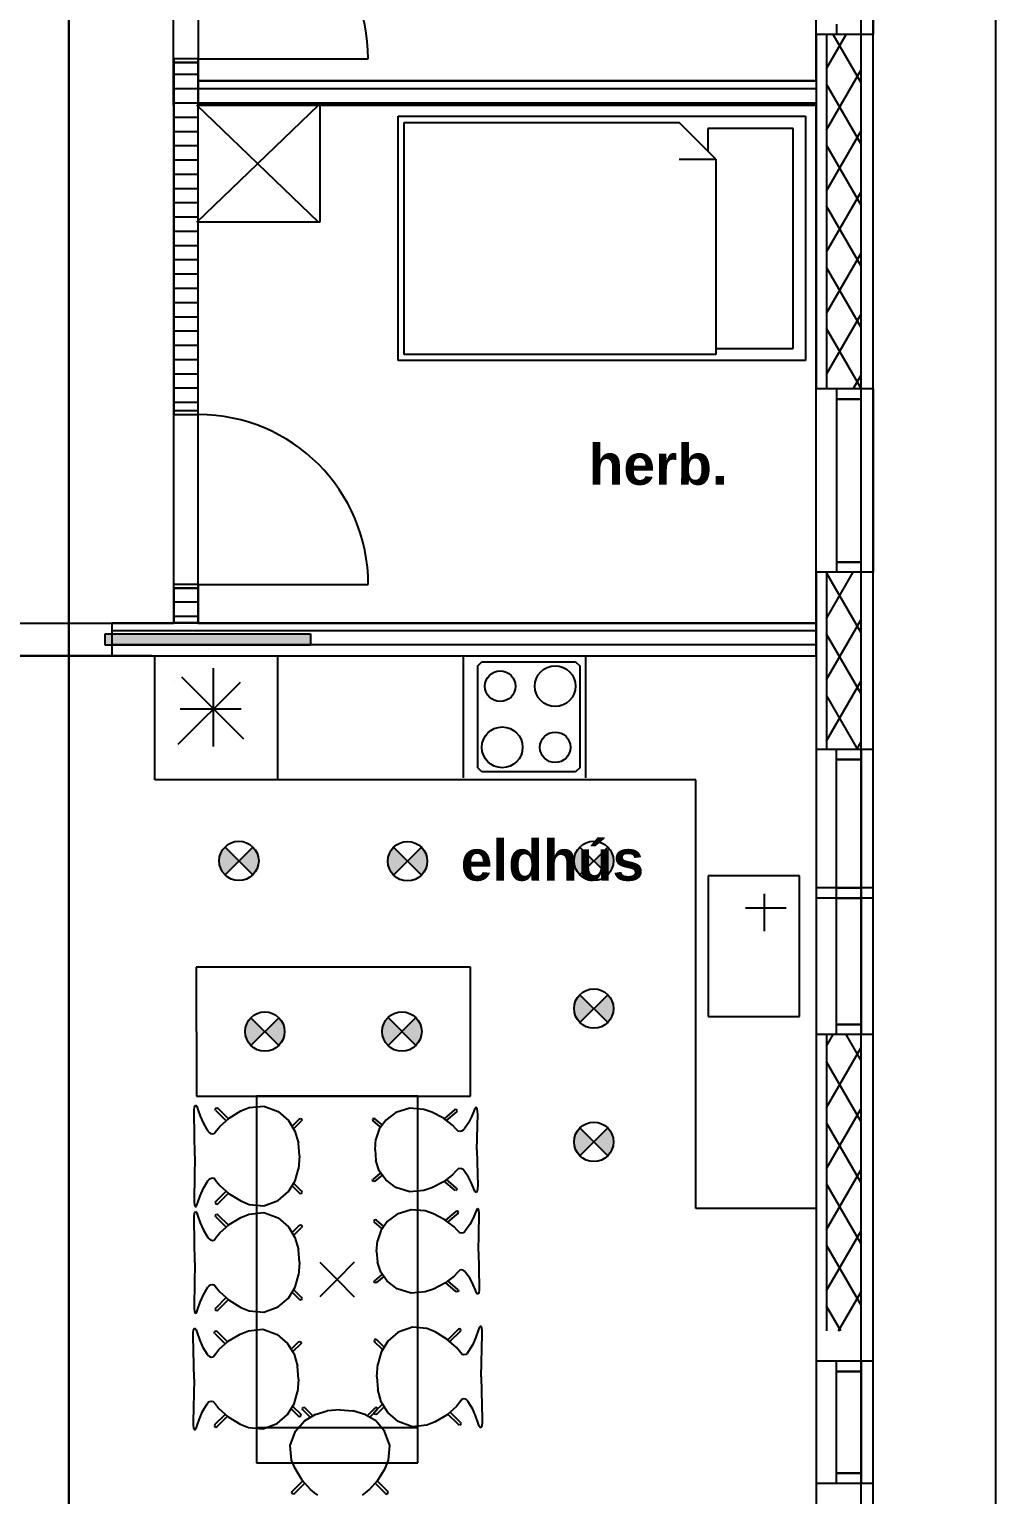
# Model space of a CAD drawing. Header units: millimetres. Extents: x -242231 to 419123, y -2399 to 525285.
# Drawn here: x -104519 to -99775, y 42286 to 49481 of the extents above; entities that cross this region are included whole.
import ezdxf

# ---------------------------------------------------------------- set-up
doc = ezdxf.new("R2010")
doc.units = ezdxf.units.MM
for name, color, linetype in [('Grunnur', 252, 'Continuous'), ('R-TAKN-LAGSPENNA', 7, 'Continuous'), ('TAKN', 7, 'Continuous')]:
    doc.layers.add(name, color=color, linetype=linetype)
doc.styles.add('GENERATED_STYLE_1', font='swissb.ttf')

msp = doc.modelspace()

# ---------------------------------------------------------------- hatches: boundary and pattern name
at = {"layer": 'Grunnur', "linetype": 'Continuous'}
msp.add_hatch(color=256, dxfattribs=at).paths.add_polyline_path([(-103138.503, 46457.876), (-104146.694, 46457.876), (-104146.694, 46512.867), (-103138.503, 46512.867)], flags=0)
at = {"layer": 'TAKN'}
h = msp.add_hatch(color=7, dxfattribs=at)
h.dxf.hatch_style = 1
h.paths.add_polyline_path([(-103421.299, 45466.383), (-103489.752, 45397.987), (-103421.299, 45329.59, 0.19880539), (-103392.985, 45397.987, 0.19880539)])
h.paths.add_polyline_path([(-103558.205, 45466.383, 0.19880539), (-103586.519, 45397.987, 0.19880539), (-103558.205, 45329.59), (-103489.752, 45397.987)])
h = msp.add_hatch(color=7, dxfattribs=at)
h.dxf.hatch_style = 1
h.paths.add_polyline_path([(-102593.532, 45465.164), (-102661.984, 45396.767), (-102593.532, 45328.371, 0.19880539), (-102565.217, 45396.767, 0.19880539)])
h.paths.add_polyline_path([(-102730.437, 45465.164, 0.19880539), (-102758.752, 45396.767, 0.19880539), (-102730.437, 45328.371), (-102661.984, 45396.767)])
h = msp.add_hatch(color=7, dxfattribs=at)
h.dxf.hatch_style = 1
h.paths.add_polyline_path([(-101679.699, 45466.383), (-101748.152, 45397.987), (-101679.699, 45329.59, 0.19880539), (-101651.384, 45397.987, 0.19880539)])
h.paths.add_polyline_path([(-101816.604, 45466.383, 0.19880539), (-101844.919, 45397.987, 0.19880539), (-101816.604, 45329.59), (-101748.152, 45397.987)])
h = msp.add_hatch(color=7, dxfattribs=at)
h.dxf.hatch_style = 1
h.paths.add_polyline_path([(-101679.699, 44741.346), (-101748.152, 44672.949), (-101679.699, 44604.553, 0.19880539), (-101651.384, 44672.949, 0.19880539)])
h.paths.add_polyline_path([(-101816.604, 44741.346, 0.19880539), (-101844.919, 44672.949, 0.19880539), (-101816.604, 44604.553), (-101748.152, 44672.949)])
h = msp.add_hatch(color=7, dxfattribs=at)
h.dxf.hatch_style = 1
h.paths.add_polyline_path([(-103294.117, 44628.483), (-103362.57, 44560.086), (-103294.117, 44491.689, 0.19880539), (-103265.803, 44560.086, 0.19880539)])
h.paths.add_polyline_path([(-103431.023, 44628.483, 0.19880539), (-103459.337, 44560.086, 0.19880539), (-103431.023, 44491.689), (-103362.57, 44560.086)])
h = msp.add_hatch(color=7, dxfattribs=at)
h.dxf.hatch_style = 1
h.paths.add_polyline_path([(-102621.111, 44628.575), (-102689.563, 44560.178), (-102621.111, 44491.782, 0.19880539), (-102592.796, 44560.178, 0.19880539)])
h.paths.add_polyline_path([(-102758.016, 44628.575, 0.19880539), (-102786.331, 44560.178, 0.19880539), (-102758.016, 44491.782), (-102689.563, 44560.178)])
h = msp.add_hatch(color=7, dxfattribs=at)
h.dxf.hatch_style = 1
h.paths.add_polyline_path([(-101679.699, 44087.245), (-101748.152, 44018.848), (-101679.699, 43950.452, 0.19880539), (-101651.384, 44018.848, 0.19880539)])
h.paths.add_polyline_path([(-101816.604, 44087.245, 0.19880539), (-101844.919, 44018.848, 0.19880539), (-101816.604, 43950.452), (-101748.152, 44018.848)])

# ---------------------------------------------------------------- linework, layer by layer
at = {"color": 252, "linetype": 'Continuous', "lineweight": 18, "ltscale": 0.02}
for p, q in [((-103637.426, 46433.878), (-103637.426, 46433.878)), ((-103808.598, 46276.778), (-103808.598, 46276.778))]:
    msp.add_line(p, q, dxfattribs=at)
at = {"layer": 'Grunnur', "linetype": 'Continuous'}
for p, q in [((-104325.059, 37609.541), (-104325.059, 55310.691)), ((-104325.059, 55309.657), (-104325.059, 37605.934)), ((-99775.169, 37605.934), (-99775.169, 55309.657)), ((-100436, 38250.627), (-100436, 54829.268)), ((-100375.797, 38190.643), (-100375.797, 54890.037)), ((-103810.891, 49106.775), (-103810.891, 54609.358)), ((-103690.292, 51779.249), (-103690.292, 49228.437)), ((-100656.026, 49228.437), (-100656.026, 51779.249)), ((-100655.797, 49456.197), (-100655.797, 50356.197)), ((-100375.797, 50356.197), (-100375.797, 49456.197)), ((-100555.797, 49506.197), (-100555.797, 49456.197)), ((-100435.797, 49456.197), (-100435.797, 49506.197)), ((-100655.797, 49456.197), (-100655.797, 47715.768)), ((-100605.797, 49456.197), (-100655.797, 49456.197)), ((-100605.797, 49456.197), (-100605.797, 47715.768)), ((-100555.797, 49456.197), (-100605.797, 49456.197)), ((-100605.797, 49288.197), (-100508.803, 49456.197)), ((-100435.797, 49217.781), (-100573.447, 49456.197)), ((-100435.797, 49456.197), (-100555.797, 49456.197)), ((-100435.797, 47715.768), (-100435.797, 49456.197)), ((-100375.797, 49456.197), (-100435.797, 49456.197)), ((-100375.797, 47715.768), (-100375.797, 49456.197)), ((-103689.652, 49335.679), (-103809.652, 49335.648)), ((-103809.652, 49335.648), (-103809.647, 49317.648)), ((-103809.647, 49317.648), (-103689.647, 49317.679)), ((-103689.647, 49317.679), (-103809.647, 49317.648)), ((-103809.647, 49317.648), (-103809.199, 47607.503)), ((-103689.652, 49335.679), (-102855.652, 49335.898)), ((-103689.647, 49317.679), (-103689.652, 49335.679)), ((-103689.199, 47607.535), (-103689.647, 49317.679)), ((-103809.632, 49260.213), (-103689.632, 49260.213)), ((-103690.292, 49228.437), (-100656.026, 49228.437)), ((-103689.577, 49228.438), (-103689.582, 49108.438)), ((-100655.3, 49228.319), (-103689.577, 49228.438)), ((-100655.304, 49108.319), (-100655.3, 49228.319)), ((-100605.797, 48988.197), (-100435.797, 49282.646)), ((-100435.797, 48917.781), (-100605.797, 49212.23)), ((-103809.614, 49190.213), (-103689.614, 49190.213)), ((-103689.579, 49190.213), (-100655.301, 49190.213)), ((-103809.923, 49106.775), (-103810.891, 49106.775)), ((-103809.923, 46565.72), (-103809.923, 49106.775)), ((-103809.596, 49120.213), (-103689.596, 49120.213)), ((-103696.344, 48534.156), (-103099.233, 49108.477)), ((-103098.504, 48534.156), (-103696.344, 49108.436)), ((-100655.797, 49108.457), (-103692.167, 49108.457)), ((-103692.167, 49108.457), (-103692.167, 46565.753)), ((-103689.582, 49108.438), (-100655.304, 49108.319)), ((-103689.582, 48534.065), (-103689.582, 49108.438)), ((-103689.582, 49108.438), (-103092.465, 49108.438)), ((-103689.581, 49120.213), (-100655.304, 49120.213)), ((-103092.465, 49108.438), (-103092.465, 48534.065)), ((-100655.797, 46565.753), (-100655.797, 49108.457)), ((-103809.577, 49050.213), (-103689.577, 49050.213)), ((-102708.759, 47854.322), (-102708.759, 49054.322)), ((-102708.759, 49054.322), (-100708.759, 49054.322)), ((-102678.759, 47884.322), (-102678.759, 49024.322)), ((-102678.759, 49024.322), (-101328.759, 49024.322)), ((-101148.759, 48844.322), (-101328.759, 49024.322)), ((-100708.759, 49054.322), (-100708.759, 47854.322)), ((-103809.559, 48980.213), (-103689.559, 48980.213)), ((-100768.759, 48994.322), (-101188.759, 48994.322)), ((-101188.759, 48994.322), (-101188.759, 48884.322)), ((-100768.759, 47914.322), (-100768.759, 48994.322)), ((-100605.797, 48688.197), (-100435.797, 48982.646)), ((-103809.54, 48910.213), (-103689.54, 48910.213)), ((-100435.797, 48617.781), (-100605.797, 48912.23)), ((-103809.522, 48840.213), (-103689.522, 48840.213)), ((-101328.759, 48844.322), (-101148.759, 48844.322)), ((-101148.759, 48844.322), (-101148.759, 47884.322)), ((-103809.504, 48770.213), (-103689.504, 48770.213)), ((-103809.485, 48700.213), (-103689.485, 48700.213)), ((-100605.797, 48388.197), (-100435.797, 48682.646)), ((-103809.467, 48630.213), (-103689.467, 48630.213)), ((-100435.797, 48317.781), (-100605.797, 48612.23)), ((-103809.449, 48560.213), (-103689.449, 48560.213)), ((-103092.465, 48534.065), (-103689.582, 48534.065)), ((-103809.43, 48490.213), (-103689.43, 48490.213)), ((-103809.412, 48420.213), (-103689.412, 48420.213)), ((-103809.394, 48350.213), (-103689.394, 48350.213)), ((-100605.797, 48088.197), (-100435.797, 48382.646)), ((-103809.375, 48280.213), (-103689.375, 48280.213)), ((-100435.797, 48017.781), (-100605.797, 48312.23)), ((-103809.357, 48210.213), (-103689.357, 48210.213)), ((-103809.338, 48140.213), (-103689.338, 48140.213)), ((-103809.32, 48070.213), (-103689.32, 48070.213)), ((-100605.797, 47788.197), (-100435.797, 48082.646)), ((-103809.302, 48000.213), (-103689.302, 48000.213)), ((-100435.797, 47717.781), (-100605.797, 48012.23)), ((-103809.283, 47930.213), (-103689.283, 47930.213)), ((-103809.265, 47860.213), (-103689.265, 47860.213)), ((-100708.759, 47854.322), (-102708.759, 47854.322)), ((-101148.759, 47884.322), (-102678.759, 47884.322)), ((-101148.759, 47914.322), (-100768.759, 47914.322)), ((-103809.247, 47790.213), (-103689.247, 47790.213)), ((-100474.41, 47715.768), (-100435.797, 47782.646)), ((-103809.228, 47720.213), (-103689.228, 47720.213)), ((-100655.797, 46815.768), (-100655.797, 47715.768)), ((-100605.797, 47715.768), (-100655.797, 47715.768)), ((-100555.797, 47715.768), (-100605.797, 47715.768)), ((-100555.797, 47715.768), (-100555.797, 47665.768)), ((-100435.797, 47715.768), (-100555.797, 47715.768)), ((-100435.797, 47665.768), (-100435.797, 47715.768)), ((-100375.797, 47715.768), (-100435.797, 47715.768)), ((-100375.797, 47715.768), (-100375.797, 46815.768)), ((-103809.21, 47650.213), (-103689.21, 47650.213)), ((-100555.797, 47665.768), (-100435.797, 47665.768)), ((-100555.797, 47665.768), (-100555.797, 46865.768)), ((-100555.797, 47665.768), (-100555.797, 46865.768)), ((-100435.797, 47665.768), (-100555.797, 47665.768)), ((-100435.797, 46865.768), (-100435.797, 47665.768)), ((-100435.797, 46865.768), (-100435.797, 47665.768)), ((-103689.199, 47607.535), (-103809.199, 47607.503)), ((-103689.199, 47607.535), (-103809.199, 47607.503)), ((-103809.199, 47607.503), (-103809.194, 47589.503)), ((-103809.194, 47589.503), (-103689.194, 47589.535)), ((-103689.194, 47589.535), (-103689.199, 47607.535)), ((-100435.797, 46865.768), (-100555.797, 46865.768)), ((-100555.797, 46865.768), (-100555.797, 46815.768)), ((-100555.797, 46865.768), (-100435.797, 46865.768)), ((-100435.797, 46815.768), (-100435.797, 46865.768)), ((-100655.797, 46815.768), (-100655.797, 45945.445)), ((-100605.797, 46815.768), (-100655.797, 46815.768)), ((-100605.797, 46815.768), (-100605.797, 45945.445)), ((-100555.797, 46815.768), (-100605.797, 46815.768)), ((-100605.797, 46588.197), (-100474.41, 46815.768)), ((-100435.797, 46517.781), (-100605.797, 46812.23)), ((-100435.797, 46815.768), (-100555.797, 46815.768)), ((-100435.797, 45945.445), (-100435.797, 46815.768)), ((-100375.797, 46815.768), (-100435.797, 46815.768)), ((-100375.797, 45945.445), (-100375.797, 46815.768)), ((-103688.975, 46755.535), (-103808.975, 46755.503)), ((-103808.971, 46737.503), (-103688.971, 46737.535)), ((-103688.971, 46737.535), (-103808.971, 46737.503)), ((-103808.971, 46737.503), (-103808.926, 46568.354)), ((-103688.975, 46755.535), (-102854.975, 46755.753)), ((-103688.971, 46737.535), (-103688.975, 46755.535)), ((-103688.926, 46568.386), (-103688.971, 46737.535)), ((-103808.953, 46670.213), (-103688.953, 46670.213)), ((-105321.609, 46565.727), (-103809.923, 46565.72)), ((-100656.226, 46565.866), (-104113.955, 46565.504)), ((-104113.955, 46565.504), (-104113.938, 46405.504)), ((-103808.935, 46600.213), (-103688.935, 46600.213)), ((-103808.926, 46568.354), (-103688.926, 46568.386)), ((-103692.167, 46565.753), (-100655.797, 46565.753)), ((-100656.209, 46405.866), (-100656.226, 46565.866)), ((-100605.797, 46288.197), (-100435.797, 46582.646)), ((-104146.694, 46457.876), (-104146.694, 46512.867)), ((-104146.694, 46512.867), (-103138.503, 46512.867)), ((-104113.951, 46530.213), (-100656.222, 46530.213)), ((-103138.503, 46512.867), (-103138.503, 46457.876)), ((-100435.797, 46217.781), (-100605.797, 46512.23)), ((-105595.063, 46406.813), (-103917.623, 46406.824)), ((-103138.503, 46457.876), (-104146.694, 46457.876)), ((-104113.944, 46460.213), (-100656.215, 46460.213)), ((-103917.623, 46406.824), (-103917.623, 46405.866)), ((-100656.209, 46402.653), (-105595.063, 46402.653)), ((-104113.938, 46405.504), (-100656.209, 46405.866)), ((-103917.623, 46405.866), (-100656.209, 46405.866)), ((-103903.002, 45795.973), (-103903.002, 46405.866)), ((-103903.002, 46405.866), (-100655.713, 46405.866)), ((-103614.31, 45960.084), (-103614.31, 46345.139)), ((-103299.753, 45794.589), (-103299.753, 46402.897)), ((-102387.303, 45805.871), (-102387.303, 46405.871)), ((-102317.303, 46355.871), (-102297.303, 46375.871)), ((-102317.303, 45855.871), (-102317.303, 46355.871)), ((-102297.303, 46375.871), (-101837.303, 46375.871)), ((-101837.303, 46375.871), (-101817.303, 46355.871)), ((-101817.303, 46355.871), (-101817.303, 45855.871)), ((-101787.303, 45805.871), (-101787.303, 46405.871)), ((-100656.209, 46405.866), (-100656.209, 38470.633)), ((-100655.713, 46405.866), (-100655.713, 45795.973)), ((-103484.443, 46274.325), (-103789.776, 45969.852)), ((-103465.439, 45995.752), (-103770.772, 46300.225)), ((-100605.797, 45988.197), (-100435.797, 46282.646)), ((-100451.769, 45945.445), (-100605.797, 46212.23)), ((-103478.877, 46143.317), (-103778.954, 46143.317)), ((-100457.275, 45945.445), (-100435.797, 45982.646)), ((-100655.797, 45945.445), (-100655.797, 45215.445)), ((-100605.797, 45945.445), (-100655.797, 45945.445)), ((-100555.797, 45945.445), (-100605.797, 45945.445)), ((-100555.797, 45895.445), (-100555.797, 45945.445)), ((-100435.797, 45945.445), (-100555.797, 45945.445)), ((-100435.797, 45945.445), (-100435.797, 45895.445)), ((-100375.797, 45945.445), (-100435.797, 45945.445)), ((-100375.797, 45215.445), (-100375.797, 45945.445)), ((-102297.303, 45835.871), (-102317.303, 45855.871)), ((-101837.303, 45835.871), (-102297.303, 45835.871)), ((-101817.303, 45855.871), (-101837.303, 45835.871)), ((-100435.797, 45895.445), (-100555.797, 45895.445)), ((-100555.797, 45265.445), (-100555.797, 45895.445)), ((-100435.797, 45895.445), (-100435.797, 45265.445)), ((-101246.303, 45795.973), (-103903.002, 45795.973)), ((-101346.664, 45795.973), (-101534.164, 45795.973)), ((-101246.303, 43691.798), (-101246.303, 45795.973)), ((-100655.713, 45795.973), (-100655.783, 45795.973)), ((-100655.783, 45795.973), (-100655.783, 43691.798)), ((-100738.184, 45325.216), (-101185.929, 45325.216)), ((-101185.929, 45325.216), (-101185.929, 44634.943)), ((-100738.184, 44634.943), (-100738.184, 45325.216)), ((-100655.797, 45265.445), (-100655.797, 44545.445)), ((-100605.797, 45265.445), (-100655.797, 45265.445)), ((-100555.797, 45265.445), (-100605.797, 45265.445)), ((-100555.797, 45215.445), (-100555.797, 45265.445)), ((-100555.797, 45265.445), (-100435.797, 45265.445)), ((-100555.797, 45215.445), (-100555.797, 45265.445)), ((-100435.797, 45265.445), (-100555.797, 45265.445)), ((-100435.797, 45265.445), (-100435.797, 45215.445)), ((-100435.797, 45265.445), (-100435.797, 45215.445)), ((-100375.797, 45265.445), (-100435.797, 45265.445)), ((-100375.797, 44545.445), (-100375.797, 45265.445)), ((-100911.918, 45236.859), (-100911.918, 45053.322)), ((-100605.797, 45215.445), (-100655.797, 45215.445)), ((-100555.797, 45215.445), (-100605.797, 45215.445)), ((-100435.797, 45215.445), (-100555.797, 45215.445)), ((-100435.797, 45215.445), (-100555.797, 45215.445)), ((-100555.797, 44595.445), (-100555.797, 45215.445)), ((-100375.797, 45215.445), (-100435.797, 45215.445)), ((-100435.797, 45215.445), (-100435.797, 44595.445)), ((-100803.955, 45166.683), (-101003.687, 45166.683)), ((-102353.028, 44876.836), (-103699.041, 44876.641)), ((-103699.041, 44876.641), (-103698.949, 44243.33)), ((-102352.936, 44243.525), (-102353.028, 44876.836)), ((-101185.929, 44634.943), (-100738.184, 44634.943)), ((-100655.797, 44545.445), (-100655.797, 43091.323)), ((-100605.797, 44545.445), (-100655.797, 44545.445)), ((-100605.797, 44545.445), (-100605.797, 43091.323)), ((-100555.797, 44545.445), (-100605.797, 44545.445)), ((-100605.797, 44488.197), (-100572.745, 44545.445)), ((-100555.797, 44545.445), (-100555.797, 44595.445)), ((-100555.797, 44595.445), (-100435.797, 44595.445)), ((-100435.797, 44545.445), (-100555.797, 44545.445)), ((-100435.797, 44417.781), (-100509.504, 44545.445)), ((-100435.797, 44595.445), (-100435.797, 44545.445)), ((-100435.797, 43091.323), (-100435.797, 44545.445)), ((-100375.797, 44545.445), (-100435.797, 44545.445)), ((-100375.797, 43091.323), (-100375.797, 44545.445)), ((-100605.797, 44188.197), (-100435.797, 44482.646)), ((-100435.797, 44117.781), (-100605.797, 44412.23)), ((-103709.583, 44175.568), (-103707.937, 44189.741)), ((-103707.937, 44189.741), (-103706.037, 44196.375)), ((-103706.037, 44196.375), (-103703.391, 44199.439)), ((-103703.391, 44199.439), (-103699.727, 44197.249)), ((-103699.727, 44197.249), (-103696.169, 44191.689)), ((-103698.949, 44243.33), (-102352.936, 44243.525)), ((-103696.169, 44191.689), (-103691.239, 44177.017)), ((-103691.239, 44177.017), (-103679.761, 44144.413)), ((-103606.109, 44178.537), (-103603.912, 44183.749)), ((-103603.96, 44173.353), (-103606.109, 44178.537)), ((-103603.912, 44183.749), (-103598.654, 44185.936)), ((-103598.654, 44185.936), (-103593.417, 44183.816)), ((-103593.417, 44183.816), (-103541.094, 44132.087)), ((-103480.057, 44170.407), (-103438.919, 44186.946)), ((-103438.919, 44186.946), (-103367.961, 44193.973)), ((-103404.456, 44243.488), (-103404.456, 42443.325)), ((-102612.473, 44243.488), (-103404.456, 44243.488)), ((-102612.473, 44243.488), (-103404.204, 44243.373)), ((-103404.204, 44243.373), (-103403.967, 42616.409)), ((-103367.961, 44193.973), (-103297.896, 44168.426)), ((-102651.527, 44183.776), (-102719.815, 44162.349)), ((-102582.361, 44177.906), (-102651.527, 44183.776)), ((-102612.237, 42616.524), (-102612.473, 44243.488)), ((-102612.473, 42443.325), (-102612.473, 44243.488)), ((-102542.258, 44164.058), (-102582.361, 44177.906)), ((-102426.663, 44177.101), (-102431.767, 44175.324)), ((-102421.537, 44175.271), (-102426.663, 44177.101)), ((-102331.614, 44181.948), (-102336.415, 44169.652)), ((-102328.148, 44186.609), (-102331.614, 44181.948)), ((-102324.577, 44188.445), (-102328.148, 44186.609)), ((-102321.996, 44185.878), (-102324.577, 44188.445)), ((-102320.143, 44180.319), (-102321.996, 44185.878)), ((-102318.535, 44168.443), (-102320.143, 44180.319)), ((-100605.797, 43888.197), (-100435.797, 44182.646)), ((-103710.242, 44159.344), (-103709.583, 44175.568)), ((-103706.041, 43949.432), (-103710.242, 44159.344)), ((-103679.761, 44144.413), (-103663.957, 44108.239)), ((-103663.957, 44108.239), (-103642.086, 44071.791)), ((-103603.96, 44173.353), (-103552.301, 44122.28)), ((-103584.153, 44094.408), (-103537.598, 44135.146)), ((-103537.598, 44135.146), (-103480.057, 44170.407)), ((-103297.896, 44168.426), (-103247.17, 44124.368)), ((-103247.17, 44124.368), (-103214.681, 44071.324)), ((-103229.315, 44096.093), (-103192.922, 44132.016)), ((-103218.772, 44085.63), (-103182.31, 44121.622)), ((-103192.922, 44132.016), (-103187.693, 44134.175)), ((-103187.693, 44134.175), (-103182.419, 44132.026)), ((-103182.419, 44132.026), (-103180.189, 44126.825)), ((-103180.189, 44126.825), (-103182.31, 44121.622)), ((-102832.363, 44131.815), (-102834.535, 44127.457)), ((-102834.535, 44127.457), (-102832.467, 44123.097)), ((-102796.916, 44092.945), (-102832.467, 44123.097)), ((-102827.223, 44133.618), (-102832.363, 44131.815)), ((-102822.126, 44131.81), (-102827.223, 44133.618)), ((-102786.643, 44101.716), (-102822.126, 44131.81)), ((-102769.247, 44125.415), (-102800.9, 44080.956)), ((-102719.815, 44162.349), (-102769.247, 44125.415)), ((-102486.163, 44134.523), (-102542.258, 44164.058)), ((-102440.773, 44100.397), (-102486.163, 44134.523)), ((-102431.767, 44175.324), (-102482.754, 44131.961)), ((-102421.488, 44166.558), (-102471.827, 44123.746)), ((-102419.394, 44170.903), (-102421.537, 44175.271)), ((-102421.488, 44166.558), (-102419.394, 44170.903)), ((-102362.99, 44112.009), (-102384.299, 44081.46)), ((-102347.595, 44142.326), (-102362.99, 44112.009)), ((-102336.415, 44169.652), (-102347.595, 44142.326)), ((-102321.927, 43978.94), (-102317.888, 44154.847)), ((-102317.888, 44154.847), (-102318.535, 44168.443)), ((-100435.797, 43817.781), (-100605.797, 44112.23)), ((-103642.086, 44071.791), (-103636.598, 44064.803)), ((-103636.598, 44064.803), (-103629.294, 44059.478)), ((-103629.294, 44059.478), (-103619.7, 44057.532)), ((-103619.7, 44057.532), (-103612.231, 44059.069)), ((-103612.231, 44059.069), (-103599.259, 44075.014)), ((-103599.259, 44075.014), (-103584.153, 44094.408)), ((-103229.65, 44095.755), (-103229.315, 44096.086)), ((-103221.681, 44082.745), (-103218.772, 44085.622)), ((-103214.681, 44071.324), (-103197.568, 44012.022)), ((-102800.9, 44080.956), (-102817.565, 44031.257)), ((-102794.081, 44090.529), (-102796.916, 44092.939)), ((-102786.317, 44101.433), (-102786.643, 44101.71)), ((-102426.044, 44084.149), (-102440.773, 44100.397)), ((-102413.395, 44070.791), (-102426.044, 44084.149)), ((-102406.115, 44069.505), (-102413.395, 44070.791)), ((-102396.764, 44071.138), (-102406.115, 44069.505)), ((-102389.646, 44075.603), (-102396.764, 44071.138)), ((-102384.299, 44081.46), (-102389.646, 44075.603)), ((-103193.066, 43949.507), (-103197.568, 44012.022)), ((-102821.937, 43978.868), (-102817.565, 44031.257)), ((-102821.937, 43978.868), (-102817.55, 43926.48)), ((-102321.927, 43978.94), (-102317.837, 43803.034)), ((-103706.041, 43949.432), (-103710.181, 43739.519)), ((-103193.066, 43949.507), (-103197.55, 43886.99)), ((-102800.871, 43876.785), (-102817.55, 43926.48)), ((-102406.088, 43888.351), (-102413.369, 43887.062)), ((-102396.737, 43886.72), (-102406.088, 43888.351)), ((-103663.91, 43790.638), (-103642.05, 43827.092)), ((-103642.05, 43827.092), (-103636.565, 43834.082)), ((-103636.565, 43834.082), (-103629.262, 43839.409)), ((-103629.262, 43839.409), (-103619.669, 43841.358)), ((-103619.669, 43841.358), (-103612.199, 43839.822)), ((-103612.199, 43839.822), (-103599.222, 43823.882)), ((-103599.222, 43823.882), (-103584.111, 43804.492)), ((-103247.119, 43774.63), (-103214.646, 43827.683)), ((-103221.642, 43816.26), (-103218.733, 43813.384)), ((-103214.646, 43827.683), (-103197.55, 43886.99)), ((-102834.492, 43830.274), (-102832.425, 43834.635)), ((-102832.319, 43825.917), (-102834.492, 43830.274)), ((-102796.883, 43864.797), (-102832.425, 43834.635)), ((-102827.178, 43824.115), (-102832.319, 43825.917)), ((-102822.081, 43825.925), (-102827.178, 43824.115)), ((-102786.607, 43856.029), (-102822.081, 43825.925)), ((-102769.204, 43832.335), (-102800.871, 43876.785)), ((-102794.048, 43867.215), (-102796.883, 43864.803)), ((-102786.281, 43856.312), (-102786.607, 43856.035)), ((-102719.762, 43795.415), (-102769.204, 43832.335)), ((-102486.117, 43823.309), (-102542.204, 43793.759)), ((-102440.738, 43857.449), (-102486.117, 43823.309)), ((-102431.71, 43782.524), (-102482.709, 43825.872)), ((-102421.433, 43791.293), (-102471.785, 43834.091)), ((-102426.014, 43873.701), (-102440.738, 43857.449)), ((-102413.369, 43887.062), (-102426.014, 43873.701)), ((-102389.618, 43882.258), (-102396.737, 43886.72)), ((-102384.269, 43876.402), (-102389.618, 43882.258)), ((-102362.952, 43845.859), (-102384.269, 43876.402)), ((-102347.548, 43815.546), (-102362.952, 43845.859)), ((-100605.797, 43588.197), (-100435.797, 43882.646)), ((-103691.173, 43721.852), (-103679.704, 43754.46)), ((-103679.704, 43754.46), (-103663.91, 43790.638)), ((-103603.895, 43725.542), (-103552.251, 43776.629)), ((-103593.349, 43715.081), (-103541.041, 43766.825)), ((-103584.111, 43804.492), (-103537.544, 43763.768)), ((-103537.544, 43763.768), (-103479.993, 43728.523)), ((-103297.832, 43730.557), (-103247.119, 43774.63)), ((-103229.607, 43803.248), (-103229.273, 43802.917)), ((-103229.273, 43802.91), (-103192.869, 43766.997)), ((-103218.733, 43813.377), (-103182.26, 43777.395)), ((-103192.869, 43766.997), (-103187.639, 43764.84)), ((-103187.639, 43764.84), (-103182.366, 43766.991)), ((-103182.366, 43766.991), (-103180.138, 43772.192)), ((-103180.138, 43772.192), (-103182.26, 43777.395)), ((-102651.467, 43774.009), (-102719.762, 43795.415)), ((-102582.303, 43779.899), (-102651.467, 43774.009)), ((-102542.204, 43793.759), (-102582.303, 43779.899)), ((-102426.605, 43780.748), (-102431.71, 43782.524)), ((-102421.48, 43782.581), (-102426.605, 43780.748)), ((-102419.339, 43786.949), (-102421.48, 43782.581)), ((-102421.433, 43791.293), (-102419.339, 43786.949)), ((-102336.36, 43788.224), (-102347.548, 43815.546)), ((-102331.555, 43775.929), (-102336.36, 43788.224)), ((-102328.087, 43771.27), (-102331.555, 43775.929)), ((-102324.516, 43769.435), (-102328.087, 43771.27)), ((-102321.936, 43772.002), (-102324.516, 43769.435)), ((-102320.084, 43777.562), (-102321.936, 43772.002)), ((-102318.48, 43789.439), (-102320.084, 43777.562)), ((-102317.837, 43803.034), (-102318.48, 43789.439)), ((-100435.797, 43517.781), (-100605.797, 43812.23)), ((-103710.181, 43739.519), (-103709.517, 43723.295)), ((-103709.517, 43723.295), (-103707.867, 43709.124)), ((-103707.937, 43667.196), (-103706.037, 43673.83)), ((-103707.867, 43709.124), (-103705.966, 43702.49)), ((-103706.037, 43673.83), (-103703.391, 43676.894)), ((-103705.966, 43702.49), (-103703.318, 43699.427)), ((-103703.391, 43676.894), (-103699.727, 43674.705)), ((-103703.318, 43699.427), (-103699.655, 43701.617)), ((-103699.727, 43674.705), (-103696.169, 43669.144)), ((-103699.655, 43701.617), (-103696.099, 43707.179)), ((-103696.099, 43707.179), (-103691.173, 43721.852)), ((-103603.895, 43725.542), (-103606.042, 43720.357)), ((-103606.042, 43720.357), (-103603.843, 43715.145)), ((-103603.843, 43715.145), (-103598.585, 43712.96)), ((-103598.585, 43712.96), (-103593.349, 43715.081)), ((-103479.993, 43728.523), (-103438.85, 43711.996)), ((-103438.85, 43711.996), (-103367.89, 43704.99)), ((-103367.89, 43704.99), (-103297.832, 43730.557)), ((-102644.199, 43685.507), (-102712.487, 43664.08)), ((-102575.033, 43679.637), (-102644.199, 43685.507)), ((-102534.93, 43665.788), (-102575.033, 43679.637)), ((-102424.44, 43677.055), (-102475.426, 43633.692)), ((-102419.335, 43678.832), (-102424.44, 43677.055)), ((-102414.21, 43677.001), (-102419.335, 43678.832)), ((-102412.067, 43672.634), (-102414.21, 43677.001)), ((-102414.16, 43668.289), (-102412.067, 43672.634)), ((-102324.286, 43683.679), (-102329.087, 43671.383)), ((-102320.82, 43688.34), (-102324.286, 43683.679)), ((-102317.249, 43690.175), (-102320.82, 43688.34)), ((-102314.669, 43687.609), (-102317.249, 43690.175)), ((-102312.815, 43682.05), (-102314.669, 43687.609)), ((-102311.208, 43670.174), (-102312.815, 43682.05)), ((-100655.783, 43691.798), (-101246.303, 43691.798)), ((-103710.242, 43636.8), (-103709.583, 43653.024)), ((-103706.041, 43426.888), (-103710.242, 43636.8)), ((-103709.583, 43653.024), (-103707.937, 43667.196)), ((-103696.169, 43669.144), (-103691.239, 43654.472)), ((-103691.239, 43654.472), (-103679.761, 43621.868)), ((-103679.761, 43621.868), (-103663.957, 43585.694)), ((-103606.109, 43655.993), (-103603.912, 43661.205)), ((-103603.96, 43650.808), (-103606.109, 43655.993)), ((-103603.96, 43650.808), (-103552.301, 43599.736)), ((-103603.912, 43661.205), (-103598.654, 43663.391)), ((-103598.654, 43663.391), (-103593.417, 43661.272)), ((-103593.417, 43661.272), (-103541.094, 43609.543)), ((-103584.153, 43571.863), (-103537.598, 43612.601)), ((-103537.598, 43612.601), (-103480.057, 43647.863)), ((-103480.057, 43647.863), (-103438.919, 43664.402)), ((-103438.919, 43664.402), (-103367.961, 43671.428)), ((-103367.961, 43671.428), (-103297.896, 43645.882)), ((-103297.896, 43645.882), (-103247.17, 43601.823)), ((-103247.17, 43601.823), (-103214.681, 43548.78)), ((-103229.315, 43573.549), (-103192.922, 43609.472)), ((-103192.922, 43609.472), (-103187.693, 43611.631)), ((-103187.693, 43611.631), (-103182.419, 43609.481)), ((-103182.419, 43609.481), (-103180.189, 43604.281)), ((-103180.189, 43604.281), (-103182.31, 43599.077)), ((-102825.036, 43633.546), (-102827.208, 43629.188)), ((-102827.208, 43629.188), (-102825.14, 43624.827)), ((-102789.589, 43594.676), (-102825.14, 43624.827)), ((-102819.896, 43635.349), (-102825.036, 43633.546)), ((-102814.798, 43633.541), (-102819.896, 43635.349)), ((-102779.315, 43603.447), (-102814.798, 43633.541)), ((-102761.92, 43627.146), (-102793.573, 43582.687)), ((-102778.989, 43603.164), (-102779.315, 43603.441)), ((-102712.487, 43664.08), (-102761.92, 43627.146)), ((-102478.835, 43636.254), (-102534.93, 43665.788)), ((-102433.446, 43602.128), (-102478.835, 43636.254)), ((-102414.16, 43668.289), (-102464.5, 43625.477)), ((-102418.717, 43585.88), (-102433.446, 43602.128)), ((-102355.663, 43613.74), (-102376.971, 43583.191)), ((-102340.268, 43644.057), (-102355.663, 43613.74)), ((-102329.087, 43671.383), (-102340.268, 43644.057)), ((-102314.6, 43480.671), (-102310.561, 43656.578)), ((-102310.561, 43656.578), (-102311.208, 43670.174)), ((-103663.957, 43585.694), (-103642.086, 43549.247)), ((-103642.086, 43549.247), (-103636.598, 43542.259)), ((-103636.598, 43542.259), (-103629.294, 43536.933)), ((-103629.294, 43536.933), (-103619.7, 43534.987)), ((-103619.7, 43534.987), (-103612.231, 43536.525)), ((-103612.231, 43536.525), (-103599.259, 43552.469)), ((-103599.259, 43552.469), (-103584.153, 43571.863)), ((-103229.65, 43573.211), (-103229.315, 43573.542)), ((-103221.681, 43560.201), (-103218.772, 43563.078)), ((-103218.772, 43563.085), (-103182.31, 43599.077)), ((-103214.681, 43548.78), (-103197.568, 43489.478)), ((-102814.61, 43480.598), (-102810.238, 43532.988)), ((-102793.573, 43582.687), (-102810.238, 43532.988)), ((-102786.753, 43592.259), (-102789.589, 43594.67)), ((-102406.068, 43572.522), (-102418.717, 43585.88)), ((-102398.787, 43571.235), (-102406.068, 43572.522)), ((-102389.436, 43572.869), (-102398.787, 43571.235)), ((-102382.318, 43577.333), (-102389.436, 43572.869)), ((-102376.971, 43583.191), (-102382.318, 43577.333)), ((-100605.797, 43288.197), (-100435.797, 43582.646)), ((-103193.066, 43426.962), (-103197.568, 43489.478)), ((-102814.61, 43480.598), (-102810.223, 43428.21)), ((-102314.6, 43480.671), (-102310.51, 43304.765)), ((-100435.797, 43217.781), (-100605.797, 43512.23)), ((-103706.041, 43426.888), (-103710.181, 43216.975)), ((-103193.066, 43426.962), (-103197.55, 43364.445)), ((-102793.543, 43378.516), (-102810.223, 43428.21)), ((-102406.041, 43388.793), (-102418.686, 43375.432)), ((-102398.761, 43390.082), (-102406.041, 43388.793)), ((-102389.41, 43388.451), (-102398.761, 43390.082)), ((-102382.29, 43383.989), (-102389.41, 43388.451)), ((-103636.565, 43311.537), (-103629.262, 43316.864)), ((-103629.262, 43316.864), (-103619.669, 43318.813)), ((-103619.669, 43318.813), (-103612.199, 43317.278)), ((-103612.199, 43317.278), (-103599.222, 43301.338)), ((-103214.646, 43305.139), (-103197.55, 43364.445)), ((-102827.164, 43332.005), (-102825.098, 43336.366)), ((-102824.991, 43327.648), (-102827.164, 43332.005)), ((-102789.556, 43366.528), (-102825.098, 43336.366)), ((-102819.851, 43325.846), (-102824.991, 43327.648)), ((-102814.754, 43327.656), (-102819.851, 43325.846)), ((-102779.28, 43357.76), (-102814.754, 43327.656)), ((-102761.877, 43334.066), (-102793.543, 43378.516)), ((-102786.721, 43368.945), (-102789.556, 43366.534)), ((-102778.954, 43358.043), (-102779.28, 43357.766)), ((-102712.434, 43297.146), (-102761.877, 43334.066)), ((-102478.79, 43325.04), (-102534.876, 43295.49)), ((-102433.411, 43359.179), (-102478.79, 43325.04)), ((-102424.383, 43284.255), (-102475.382, 43327.603)), ((-102414.106, 43293.024), (-102464.458, 43335.821)), ((-102418.686, 43375.432), (-102433.411, 43359.179)), ((-102376.942, 43378.133), (-102382.29, 43383.989)), ((-102355.624, 43347.59), (-102376.942, 43378.133)), ((-102340.22, 43317.277), (-102355.624, 43347.59)), ((-102329.032, 43289.955), (-102340.22, 43317.277)), ((-103679.704, 43231.915), (-103663.91, 43268.093)), ((-103663.91, 43268.093), (-103642.05, 43304.547)), ((-103642.05, 43304.547), (-103636.565, 43311.537)), ((-103603.895, 43202.997), (-103552.251, 43254.085)), ((-103599.222, 43301.338), (-103584.111, 43281.948)), ((-103593.349, 43192.536), (-103541.041, 43244.281)), ((-103584.111, 43281.948), (-103537.544, 43241.223)), ((-103537.544, 43241.223), (-103479.993, 43205.978)), ((-103297.832, 43208.013), (-103247.119, 43252.086)), ((-103247.119, 43252.086), (-103214.646, 43305.139)), ((-103229.607, 43280.703), (-103229.273, 43280.373)), ((-103229.273, 43280.365), (-103192.869, 43244.453)), ((-103221.642, 43293.716), (-103218.733, 43290.839)), ((-103218.733, 43290.832), (-103182.26, 43254.851)), ((-103192.869, 43244.453), (-103187.639, 43242.296)), ((-103187.639, 43242.296), (-103182.366, 43244.447)), ((-103182.366, 43244.447), (-103180.138, 43249.648)), ((-103180.138, 43249.648), (-103182.26, 43254.851)), ((-102644.14, 43275.739), (-102712.434, 43297.146)), ((-102574.975, 43281.629), (-102644.14, 43275.739)), ((-102534.876, 43295.49), (-102574.975, 43281.629)), ((-102419.278, 43282.479), (-102424.383, 43284.255)), ((-102414.153, 43284.312), (-102419.278, 43282.479)), ((-102412.011, 43288.679), (-102414.153, 43284.312)), ((-102414.106, 43293.024), (-102412.011, 43288.679)), ((-102324.227, 43277.66), (-102329.032, 43289.955)), ((-102320.76, 43273.001), (-102324.227, 43277.66)), ((-102317.188, 43271.166), (-102320.76, 43273.001)), ((-102314.608, 43273.733), (-102317.188, 43271.166)), ((-102312.757, 43279.293), (-102314.608, 43273.733)), ((-102311.153, 43291.169), (-102312.757, 43279.293)), ((-102310.51, 43304.765), (-102311.153, 43291.169)), ((-100546.258, 43091.323), (-100435.797, 43282.646)), ((-103710.181, 43216.975), (-103709.517, 43200.751)), ((-103709.517, 43200.751), (-103707.867, 43186.579)), ((-103707.867, 43186.579), (-103705.966, 43179.945)), ((-103705.966, 43179.945), (-103703.318, 43176.882)), ((-103703.318, 43176.882), (-103699.655, 43179.073)), ((-103699.655, 43179.073), (-103696.099, 43184.634)), ((-103696.099, 43184.634), (-103691.173, 43199.308)), ((-103691.173, 43199.308), (-103679.704, 43231.915)), ((-103603.895, 43202.997), (-103606.042, 43197.812)), ((-103606.042, 43197.812), (-103603.843, 43192.601)), ((-103603.843, 43192.601), (-103598.585, 43190.416)), ((-103598.585, 43190.416), (-103593.349, 43192.536)), ((-103479.993, 43205.978), (-103438.85, 43189.452)), ((-103438.85, 43189.452), (-103367.89, 43182.446)), ((-103367.89, 43182.446), (-103297.832, 43208.013)), ((-100535.992, 43091.323), (-100605.797, 43212.23)), ((-103712.324, 43094.535), (-103710.424, 43101.169)), ((-103710.424, 43101.169), (-103707.778, 43104.233)), ((-103707.778, 43104.233), (-103704.113, 43102.043)), ((-103704.113, 43102.043), (-103700.556, 43096.483)), ((-103443.306, 43091.74), (-103372.348, 43098.767)), ((-103372.348, 43098.767), (-103302.282, 43073.22)), ((-102638.194, 43109.405), (-102708.252, 43083.838)), ((-102567.234, 43102.399), (-102638.194, 43109.405)), ((-102526.091, 43085.872), (-102567.234, 43102.399)), ((-102412.735, 43099.314), (-102465.043, 43047.57)), ((-102407.499, 43101.435), (-102412.735, 43099.314)), ((-102402.241, 43099.25), (-102407.499, 43101.435)), ((-102400.042, 43094.039), (-102402.241, 43099.25)), ((-102309.985, 43107.217), (-102314.911, 43092.543)), ((-102306.429, 43112.778), (-102309.985, 43107.217)), ((-102302.766, 43114.968), (-102306.429, 43112.778)), ((-102300.118, 43111.906), (-102302.766, 43114.968)), ((-102298.217, 43105.272), (-102300.118, 43111.906)), ((-102296.567, 43091.1), (-102298.217, 43105.272)), ((-103714.628, 43064.138), (-103713.969, 43080.362)), ((-103710.428, 42854.226), (-103714.628, 43064.138)), ((-103713.969, 43080.362), (-103712.324, 43094.535)), ((-103700.556, 43096.483), (-103695.626, 43081.811)), ((-103695.626, 43081.811), (-103684.147, 43049.207)), ((-103684.147, 43049.207), (-103668.343, 43013.033)), ((-103610.495, 43083.331), (-103608.298, 43088.543)), ((-103608.346, 43078.147), (-103610.495, 43083.331)), ((-103608.346, 43078.147), (-103556.688, 43027.074)), ((-103608.298, 43088.543), (-103603.041, 43090.73)), ((-103603.041, 43090.73), (-103597.803, 43088.61)), ((-103597.803, 43088.61), (-103545.481, 43036.881)), ((-103588.539, 42999.202), (-103541.984, 43039.94)), ((-103541.984, 43039.94), (-103484.444, 43075.201)), ((-103484.444, 43075.201), (-103443.306, 43091.74)), ((-103302.282, 43073.22), (-103251.556, 43029.162)), ((-103251.556, 43029.162), (-103219.068, 42976.118)), ((-103233.702, 43000.887), (-103197.309, 43036.81)), ((-103223.159, 42990.424), (-103186.696, 43026.416)), ((-103197.309, 43036.81), (-103192.08, 43038.969)), ((-103192.08, 43038.969), (-103186.806, 43036.82)), ((-103186.806, 43036.82), (-103184.576, 43031.619)), ((-103184.576, 43031.619), (-103186.696, 43026.416)), ((-102823.718, 43047.404), (-102825.946, 43042.203)), ((-102825.946, 43042.203), (-102823.824, 43037)), ((-102787.351, 43001.019), (-102823.824, 43037)), ((-102818.445, 43049.555), (-102823.718, 43047.404)), ((-102813.215, 43047.398), (-102818.445, 43049.555)), ((-102776.811, 43011.485), (-102813.215, 43047.398)), ((-102758.965, 43039.765), (-102791.438, 42986.712)), ((-102708.252, 43083.838), (-102758.965, 43039.765)), ((-102468.54, 43050.627), (-102526.091, 43085.872)), ((-102421.973, 43009.903), (-102468.54, 43050.627)), ((-102402.189, 43088.854), (-102453.833, 43037.766)), ((-102402.189, 43088.854), (-102400.042, 43094.039)), ((-102326.38, 43059.935), (-102342.174, 43023.757)), ((-102314.911, 43092.543), (-102326.38, 43059.935)), ((-102300.043, 42864.963), (-102295.903, 43074.876)), ((-102295.903, 43074.876), (-102296.567, 43091.1)), ((-103668.343, 43013.033), (-103646.472, 42976.585)), ((-103646.472, 42976.585), (-103640.985, 42969.597)), ((-103640.985, 42969.597), (-103633.681, 42964.272)), ((-103633.681, 42964.272), (-103624.087, 42962.326)), ((-103624.087, 42962.326), (-103616.618, 42963.863)), ((-103616.618, 42963.863), (-103603.645, 42979.808)), ((-103603.645, 42979.808), (-103588.539, 42999.202)), ((-103234.036, 43000.549), (-103233.702, 43000.88)), ((-103226.068, 42987.539), (-103223.159, 42990.416)), ((-103219.068, 42976.118), (-103201.955, 42916.816)), ((-102791.438, 42986.712), (-102808.534, 42927.405)), ((-102784.442, 42998.135), (-102787.351, 43001.011)), ((-102776.477, 43011.148), (-102776.811, 43011.478)), ((-102406.862, 42990.513), (-102421.973, 43009.903)), ((-102393.885, 42974.573), (-102406.862, 42990.513)), ((-102386.415, 42973.037), (-102393.885, 42974.573)), ((-102376.822, 42974.986), (-102386.415, 42973.037)), ((-102369.519, 42980.314), (-102376.822, 42974.986)), ((-102364.034, 42987.303), (-102369.519, 42980.314)), ((-102342.174, 43023.757), (-102364.034, 42987.303)), ((-103197.453, 42854.301), (-103201.955, 42916.816)), ((-102813.018, 42864.888), (-102808.534, 42927.405)), ((-100655.797, 42941.323), (-100655.797, 42341.323)), ((-100605.797, 42941.323), (-100655.797, 42941.323)), ((-100555.797, 42941.323), (-100605.797, 42941.323)), ((-100555.797, 42891.323), (-100555.797, 42941.323)), ((-100435.797, 42941.323), (-100555.797, 42941.323)), ((-100435.797, 42891.323), (-100555.797, 42891.323)), ((-100555.797, 42391.323), (-100555.797, 42891.323)), ((-100435.797, 42941.323), (-100435.797, 42891.323)), ((-100375.797, 42941.323), (-100435.797, 42941.323)), ((-100435.797, 42891.323), (-100435.797, 42391.323)), ((-100375.797, 42341.323), (-100375.797, 42941.323)), ((-103710.428, 42854.226), (-103714.567, 42644.313)), ((-103197.453, 42854.301), (-103201.937, 42791.784)), ((-102813.018, 42864.888), (-102808.516, 42802.373)), ((-102300.043, 42864.963), (-102295.842, 42655.051)), ((-103646.437, 42731.886), (-103640.951, 42738.876)), ((-103640.951, 42738.876), (-103633.649, 42744.203)), ((-103633.649, 42744.203), (-103624.055, 42746.152)), ((-103624.055, 42746.152), (-103616.586, 42744.616)), ((-103616.586, 42744.616), (-103603.609, 42728.676)), ((-103219.033, 42732.477), (-103201.937, 42791.784)), ((-102791.403, 42743.071), (-102808.516, 42802.373)), ((-102758.914, 42690.027), (-102791.403, 42743.071)), ((-102406.825, 42739.382), (-102421.931, 42719.988)), ((-102393.853, 42755.326), (-102406.825, 42739.382)), ((-102386.384, 42756.863), (-102393.853, 42755.326)), ((-102376.79, 42754.917), (-102386.384, 42756.863)), ((-102369.486, 42749.592), (-102376.79, 42754.917)), ((-102363.998, 42742.604), (-102369.486, 42749.592)), ((-102342.127, 42706.156), (-102363.998, 42742.604)), ((-103684.091, 42659.254), (-103668.297, 42695.432)), ((-103668.297, 42695.432), (-103646.437, 42731.886)), ((-103608.281, 42630.336), (-103556.638, 42681.423)), ((-103603.609, 42728.676), (-103588.497, 42709.286)), ((-103597.735, 42619.875), (-103545.428, 42671.619)), ((-103588.497, 42709.286), (-103541.93, 42668.562)), ((-103541.93, 42668.562), (-103484.38, 42633.317)), ((-103302.219, 42635.351), (-103251.506, 42679.424)), ((-103251.506, 42679.424), (-103219.033, 42732.477)), ((-103233.994, 42708.042), (-103233.659, 42707.711)), ((-103233.659, 42707.704), (-103197.256, 42671.791)), ((-103226.029, 42721.054), (-103223.12, 42718.178)), ((-103223.12, 42718.171), (-103186.646, 42682.189)), ((-103197.256, 42671.791), (-103192.026, 42669.634)), ((-103192.026, 42669.634), (-103186.753, 42671.785)), ((-103186.753, 42671.785), (-103184.525, 42676.986)), ((-103184.525, 42676.986), (-103186.646, 42682.189)), ((-103178.221, 42707.945), (-103176.07, 42713.219)), ((-103176.064, 42702.716), (-103178.221, 42707.945)), ((-103176.07, 42713.219), (-103170.869, 42715.447)), ((-103140.151, 42666.312), (-103176.064, 42702.716)), ((-103170.869, 42715.447), (-103165.666, 42713.325)), ((-103168.431, 42648.466), (-103115.378, 42680.939)), ((-103129.685, 42676.852), (-103165.666, 42713.325)), ((-103139.814, 42665.977), (-103140.144, 42666.312)), ((-103126.801, 42673.942), (-103129.677, 42676.852)), ((-103115.378, 42680.939), (-103056.071, 42698.034)), ((-102993.554, 42702.518), (-103056.071, 42698.034)), ((-102993.554, 42702.518), (-102931.039, 42698.016)), ((-102871.737, 42680.903), (-102931.039, 42698.016)), ((-102818.693, 42648.415), (-102871.737, 42680.903)), ((-102860.316, 42673.904), (-102857.439, 42676.812)), ((-102857.432, 42676.812), (-102821.44, 42713.275)), ((-102847.306, 42665.935), (-102846.975, 42666.269)), ((-102846.968, 42666.269), (-102811.045, 42702.663)), ((-102825.895, 42687.57), (-102823.774, 42692.774)), ((-102823.665, 42682.37), (-102825.895, 42687.57)), ((-102787.311, 42728.766), (-102823.774, 42692.774)), ((-102818.391, 42680.22), (-102823.665, 42682.37)), ((-102816.236, 42715.395), (-102821.44, 42713.275)), ((-102813.162, 42682.379), (-102818.391, 42680.22)), ((-102811.036, 42713.166), (-102816.236, 42715.395)), ((-102776.769, 42718.302), (-102813.162, 42682.379)), ((-102811.045, 42702.663), (-102808.886, 42707.891)), ((-102808.886, 42707.891), (-102811.036, 42713.166)), ((-102784.403, 42731.65), (-102787.311, 42728.773)), ((-102776.434, 42718.64), (-102776.769, 42718.309)), ((-102708.188, 42645.969), (-102758.914, 42690.027)), ((-102468.486, 42679.25), (-102526.027, 42643.988)), ((-102421.931, 42719.988), (-102468.486, 42679.25)), ((-102412.667, 42630.579), (-102464.99, 42682.308)), ((-102402.124, 42641.043), (-102453.783, 42692.115)), ((-102326.323, 42669.983), (-102342.127, 42706.156)), ((-102314.845, 42637.378), (-102326.323, 42669.983)), ((-103714.567, 42644.313), (-103713.904, 42628.089)), ((-103713.904, 42628.089), (-103712.254, 42613.918)), ((-103712.254, 42613.918), (-103710.352, 42607.284)), ((-103710.352, 42607.284), (-103707.705, 42604.221)), ((-103707.705, 42604.221), (-103704.041, 42606.411)), ((-103704.041, 42606.411), (-103700.486, 42611.973)), ((-103700.486, 42611.973), (-103695.56, 42626.646)), ((-103695.56, 42626.646), (-103684.091, 42659.254)), ((-103608.281, 42630.336), (-103610.429, 42625.151)), ((-103610.429, 42625.151), (-103608.23, 42619.939)), ((-103608.23, 42619.939), (-103602.972, 42617.754)), ((-103602.972, 42617.754), (-103597.735, 42619.875)), ((-103484.38, 42633.317), (-103443.237, 42616.79)), ((-103443.237, 42616.79), (-103372.277, 42609.784)), ((-103403.967, 42616.409), (-102612.237, 42616.524)), ((-103372.277, 42609.784), (-103302.219, 42635.351)), ((-103238.071, 42527.694), (-103212.504, 42597.753)), ((-103212.504, 42597.753), (-103168.431, 42648.466)), ((-102774.635, 42597.689), (-102818.693, 42648.415)), ((-102749.088, 42527.623), (-102774.635, 42597.689)), ((-102638.123, 42620.422), (-102708.188, 42645.969)), ((-102567.165, 42627.449), (-102638.123, 42620.422)), ((-102526.027, 42643.988), (-102567.165, 42627.449)), ((-102407.43, 42628.46), (-102412.667, 42630.579)), ((-102402.172, 42630.646), (-102407.43, 42628.46)), ((-102399.975, 42635.858), (-102402.172, 42630.646)), ((-102402.124, 42641.043), (-102399.975, 42635.858)), ((-102309.915, 42622.706), (-102314.845, 42637.378)), ((-102306.357, 42617.146), (-102309.915, 42622.706)), ((-102302.693, 42614.957), (-102306.357, 42617.146)), ((-102300.047, 42618.02), (-102302.693, 42614.957)), ((-102298.147, 42624.655), (-102300.047, 42618.02)), ((-102296.501, 42638.827), (-102298.147, 42624.655)), ((-102295.842, 42655.051), (-102296.501, 42638.827)), ((-103231.065, 42456.735), (-103238.071, 42527.694)), ((-102756.115, 42456.666), (-102749.088, 42527.623)), ((-103214.538, 42415.591), (-103231.065, 42456.735)), ((-102772.654, 42415.527), (-102756.115, 42456.666)), ((-103404.456, 42443.325), (-102612.473, 42443.325)), ((-103179.293, 42358.041), (-103214.538, 42415.591)), ((-102807.915, 42357.987), (-102772.654, 42415.527)), ((-100555.797, 42341.323), (-100555.797, 42391.323)), ((-100555.797, 42391.323), (-100435.797, 42391.323)), ((-100435.797, 42391.323), (-100435.797, 42341.323)), ((-103227.98, 42302.236), (-103176.236, 42354.544)), ((-103217.52, 42291.69), (-103166.432, 42343.334)), ((-103138.569, 42311.474), (-103179.293, 42358.041)), ((-103119.179, 42296.362), (-103138.569, 42311.474)), ((-102868.048, 42296.326), (-102848.654, 42311.432)), ((-102848.654, 42311.432), (-102807.915, 42357.987)), ((-102769.709, 42291.625), (-102820.781, 42343.283)), ((-102759.245, 42302.168), (-102810.974, 42354.491)), ((-100605.797, 42341.323), (-100655.797, 42341.323)), ((-100555.797, 42341.323), (-100605.797, 42341.323)), ((-100435.797, 42341.323), (-100555.797, 42341.323)), ((-100375.797, 42341.323), (-100435.797, 42341.323)), ((-103230.101, 42296.999), (-103227.98, 42302.236)), ((-103227.916, 42291.741), (-103230.101, 42296.999)), ((-103222.705, 42289.542), (-103227.916, 42291.741)), ((-103217.52, 42291.69), (-103222.705, 42289.542)), ((-103103.239, 42283.385), (-103119.179, 42296.362)), ((-102883.992, 42283.353), (-102868.048, 42296.326)), ((-102769.709, 42291.625), (-102764.524, 42289.476)), ((-102764.524, 42289.476), (-102759.312, 42291.673)), ((-102759.312, 42291.673), (-102757.126, 42296.93)), ((-102757.126, 42296.93), (-102759.245, 42302.168))]:
    msp.add_line(p, q, dxfattribs=at)
at = {"layer": 'Grunnur', "linetype": 'Continuous', "extrusion": (0, 0, -1)}
for p, q in [((-100555.797, 45265.445), (-100555.797, 45895.445)), ((-100555.797, 45895.445), (-100435.797, 45895.445)), ((-100435.797, 45895.445), (-100435.797, 45265.445)), ((-100435.797, 45265.445), (-100555.797, 45265.445)), ((-100555.797, 44595.445), (-100555.797, 45215.445)), ((-100555.797, 45215.445), (-100435.797, 45215.445)), ((-100435.797, 45215.445), (-100435.797, 44595.445)), ((-100435.797, 44595.445), (-100555.797, 44595.445)), ((-100555.797, 42391.323), (-100555.797, 42891.323)), ((-100555.797, 42891.323), (-100435.797, 42891.323)), ((-100435.797, 42891.323), (-100435.797, 42391.323)), ((-100435.797, 42391.323), (-100555.797, 42391.323))]:
    msp.add_line(p, q, dxfattribs=at)
at = {"layer": 'Grunnur', "linetype": 'Continuous'}
for centre, radius in [((-101937.303, 46255.871), 100), ((-102207.303, 46255.871), 75), ((-102197.303, 45955.871), 100), ((-101937.303, 45955.871), 75)]:
    msp.add_circle(centre, radius, dxfattribs=at)
for centre in [(-103689.652, 49335.679), (-103688.975, 46755.535)]:
    msp.add_arc(centre, 834, 0.0150278, 90.0150278, dxfattribs=at)
for p in [(-100435.797, 49456.197), (-100435.797, 47715.768), (-100435.797, 46815.768), (-100435.797, 45945.445), (-100435.797, 45265.445), (-100435.797, 45215.445), (-100435.797, 44545.445), (-100435.797, 42941.323), (-100435.797, 42341.323)]:
    msp.add_point(p, dxfattribs=at)
at = {"layer": 'R-TAKN-LAGSPENNA', "color": 7, "linetype": 'Continuous', "lineweight": 25}
for p, q in [((-103093.267, 43428.374), (-103008.414, 43343.521)), ((-102923.562, 43428.374), (-103008.414, 43343.521)), ((-103008.414, 43343.521), (-103093.267, 43258.668)), ((-103008.414, 43343.521), (-102923.562, 43258.668))]:
    msp.add_line(p, q, dxfattribs=at)
at = {"layer": 'TAKN', "color": 7, "lineweight": 25}
for p, q in [((-103421.299, 45466.383), (-103558.205, 45329.59)), ((-103558.205, 45466.383), (-103421.299, 45329.59)), ((-102593.532, 45465.164), (-102730.437, 45328.371)), ((-102730.437, 45465.164), (-102593.532, 45328.371)), ((-101679.699, 45466.383), (-101816.604, 45329.59)), ((-101816.604, 45466.383), (-101679.699, 45329.59)), ((-101679.699, 44741.346), (-101816.604, 44604.553)), ((-101816.604, 44741.346), (-101679.699, 44604.553)), ((-103294.117, 44628.483), (-103431.023, 44491.689)), ((-103431.023, 44628.483), (-103294.117, 44491.689)), ((-102621.111, 44628.575), (-102758.016, 44491.782)), ((-102758.016, 44628.575), (-102621.111, 44491.782)), ((-101679.699, 44087.245), (-101816.604, 43950.452)), ((-101816.604, 44087.245), (-101679.699, 43950.452))]:
    msp.add_line(p, q, dxfattribs=at)
at = {"layer": 'TAKN', "color": 7}
for centre in [(-103489.752, 45397.987), (-102661.984, 45396.767), (-101748.152, 45397.987), (-101748.152, 44672.949), (-103362.57, 44560.086), (-102689.563, 44560.178), (-101748.152, 44018.848)]:
    msp.add_circle(centre, 96.767, dxfattribs=at)

# ---------------------------------------------------------------- texts
at = {"layer": 'Grunnur', "linetype": 'Continuous', "style": 'GENERATED_STYLE_1'}
for s, p in [('herb.', (-101773.293, 47244.804)), ('eldhús', (-102401.169, 45301.099))]:
    msp.add_text(s, height=200, dxfattribs=at).set_placement(p)

doc.saveas('drawing.dxf')
